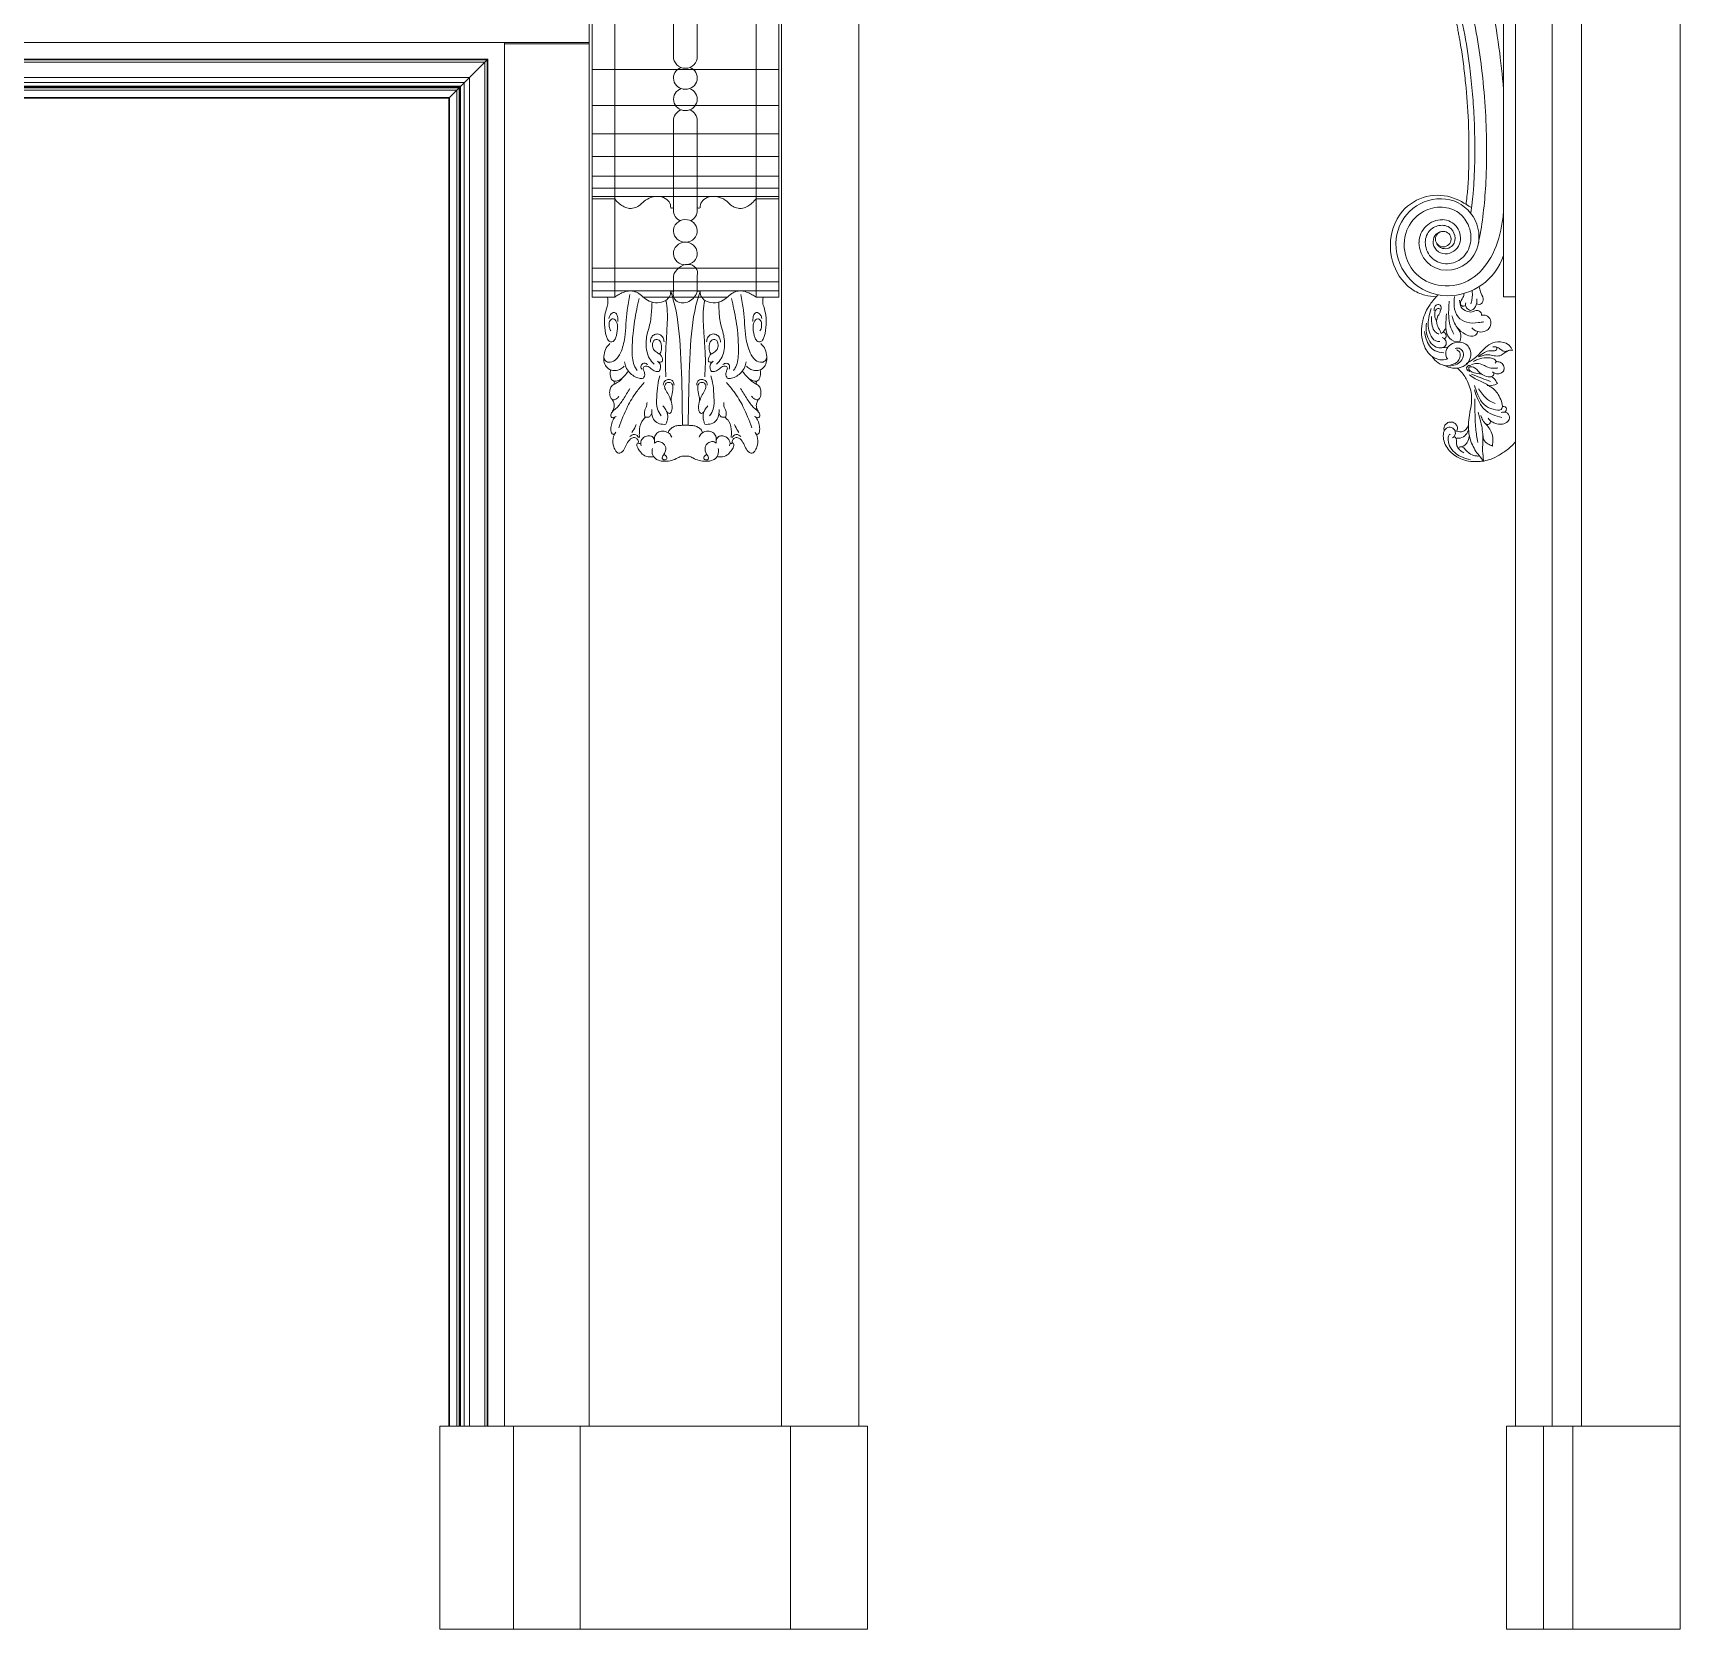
# Model space of a CAD drawing. Header units: millimetres. Extents: x -942 to 1387, y 0 to 1964.
# Drawn here: x 267 to 1387, y 0 to 1086 of the extents above; entities that cross this region are included whole.
import ezdxf

# ---------------------------------------------------------------- set-up
doc = ezdxf.new("R2010")
doc.units = ezdxf.units.MM
doc.layers.add('ceco.net 174', color=7, linetype='Continuous')

msp = doc.modelspace()

# ---------------------------------------------------------------- linework, layer by layer
at = {"layer": 'ceco.net 174', "lineweight": 5}
for p, q in [((1387.2, 0), (1387.2, 1500.5)), ((645, 1355.5), (645, 138)), ((647, 1354.7), (647, 906.5)), ((662.4, 1354.7), (662.4, 906.5)), ((758.6, 1354.7), (758.6, 906.5)), ((774, 1354.7), (774, 906.5)), ((776, 1355.5), (776, 138)), ((1267.2, 1346.9), (1267.2, 906.6)), ((1275.2, 138), (1275.2, 1355.5)), ((1275.2, 807.9), (1275.2, 1354.7)), ((828.5, 1139.8), (828.5, 138)), ((1300.2, 138), (1300.2, 1139.8)), ((1320.2, 138), (1320.2, 1139.8)), ((702.4, 1070.2), (702.4, 1129.5)), ((718.5, 1070.2), (718.6, 1129.5)), ((0, 1079.8), (587.5, 1079.8)), ((587.5, 138), (587.5, 1079.8)), ((587.5, 1079.8), (645, 1079.8)), ((587.5, 1078.8), (645, 1078.8)), ((576.1, 1068.4), (0, 1068.4)), ((576.1, 1067.9), (0, 1067.9)), ((574.1, 1066.4), (0, 1066.4)), ((549.5, 1041.8), (576.1, 1068.4)), ((574.1, 1066.4), (574.1, 138)), ((575.6, 1068.4), (575.6, 138)), ((576.1, 1068.4), (576.1, 138)), ((563.6, 1055.9), (0, 1055.9)), ((563.6, 1055.9), (563.6, 138)), ((647, 1061.4), (774, 1061.4)), ((560.1, 1052.4), (0, 1052.4)), ((557.6, 1049.9), (0, 1049.9)), ((557.1, 1049.4), (0, 1049.4)), ((556.6, 1048.9), (0, 1048.9)), ((555.1, 1047.4), (0, 1047.4)), ((0, 1042.3), (550, 1042.3)), ((550, 138), (550, 1042.3)), ((555.1, 1047.4), (555.1, 138)), ((556.6, 1048.9), (556.6, 138)), ((557.1, 1049.4), (557.1, 138)), ((557.6, 1049.9), (557.6, 138)), ((560.1, 1052.4), (560.1, 138)), ((0, 1041.8), (549.5, 1041.8)), ((549.5, 138), (549.5, 1041.8)), ((647, 1036.9), (774, 1036.9)), ((702.4, 965), (702.4, 1026.9)), ((718.5, 965), (718.5, 1026.9)), ((647, 1017.6), (774, 1017.6)), ((647, 1002.2), (774, 1002.2)), ((647, 988.7), (774, 988.7)), ((647, 980.6), (774, 980.6)), ((647, 974.9), (774, 974.9)), ((662.4, 973.3), (647, 973.3)), ((758.6, 973.3), (774, 973.3)), ((647, 926.1), (774, 926.1)), ((702.4, 910.3), (702.4, 920.6)), ((718.5, 910.3), (718.5, 920.6)), ((647, 916.9), (774, 916.9)), ((647, 910.7), (774, 910.7)), ((662.4, 906.5), (647, 906.5)), ((647, 906.5), (662.4, 906.5)), ((681.7, 906.5), (739.3, 906.5)), ((758.6, 906.5), (774, 906.5)), ((758.6, 906.5), (774, 906.5)), ((1275.2, 906.6), (1267.2, 906.6)), ((543.5, 138), (834.5, 138)), ((543.5, 138), (543.5, 0)), ((593.5, 138), (593.5, 0)), ((639, 138), (639, 0)), ((645, 138), (788.5, 138)), ((782, 138), (782, 0)), ((834.5, 138), (834.5, 0)), ((1269.2, 138), (1269.2, 0)), ((1269.2, 138), (1387.2, 138)), ((1294.2, 138), (1294.2, 0)), ((1314.2, 138), (1314.2, 0)), ((543.5, 0), (834.5, 0)), ((1269.2, 0), (1387.2, 0))]:
    msp.add_line(p, q, dxfattribs=at)
msp.add_circle((1226.1, 945.9), 5.29, dxfattribs=at)
for centre, radius, start, end in [((701.2, 968.8), 1.74, 244.8976, 313.5835), ((719.7, 968.8), 1.74, 226.4165, 295.1024), ((1224.5, 942.8), 30.6, 89.3107, 179.3107), ((1224.5, 947.5), 25.9, 348.0008, 89.3107), ((1225.3, 943.5), 15.6, 89.3107, 179.3107), ((1225.3, 946.7), 12.5, 340.8757, 89.3107), ((1229.2, 942.7), 35.3, 179.3107, 269.3107), ((1228.4, 943.5), 18.8, 179.3107, 269.3107), ((1226.1, 944.3), 6.86, 89.3107, 179.3107), ((1227.6, 944.3), 8.43, 179.3107, 269.3107), ((1227.6, 945.9), 10, 269.3107, 340.8757), ((1228.4, 946.6), 21.9, 269.3107, 348.0008), ((1229.2, 947.4), 40, 269.3107, 341.5721), ((701.4, 907.2), 3.28, 72.706, 106.9317), ((719.5, 907.2), 3.28, 73.0683, 107.294)]:
    msp.add_arc(centre, radius, start, end, dxfattribs=at)
at = {"layer": 'ceco.net 174', "lineweight": 5, "extrusion": (0, 0, -1)}
for centre, start_param, end_param in [((710.5, 1069.9), 4.675837, 6.283185), ((710.5, 1055.6), 4.675837, 7.427254), ((710.5, 1041.1), 4.675837, 7.469104), ((710.5, 1026.6), -0.073356, 1.191924)]:
    msp.add_ellipse(centre, major_axis=(-8.07, 0.31), ratio=0.954768, start_param=start_param, end_param=end_param, dxfattribs=at)
at = {"layer": 'ceco.net 174', "lineweight": 5}
for centre, major_axis, ratio, start_param, end_param in [((710.5, 1069.9), (8.07, 0.31), 0.954768, 4.675837, 6.283185), ((710.5, 1055.6), (8.07, 0.31), 0.954768, 4.675837, 7.427254), ((710.5, 1041.1), (8.07, 0.31), 0.954768, 4.675837, 7.469104), ((710.5, 1026.6), (8.07, 0.31), 0.954768, -0.073356, 1.191924), ((710.5, 965.3), (8.07, 0.31), 0.954768, 3.068655, 4.20805), ((710.5, 965.3), (8.07, 0.31), 0.954768, -1.139562, -0.000182), ((710.5, 920.9), (7.07, 5.46), 0.791424, -0.773372, 2.36822), ((710.5, 910.3), (7.07, 5.46), 0.791424, 2.36822, 5.509813)]:
    msp.add_ellipse(centre, major_axis=major_axis, ratio=ratio, start_param=start_param, end_param=end_param, dxfattribs=at)
for centre in [(710.5, 951.5), (710.5, 936.2)]:
    msp.add_ellipse(centre, major_axis=(8.07, 0.31), ratio=0.954768, dxfattribs=at)
for points, knots in [([(1194.3, 1354.7), (1191.8, 1353.8), (1189.4, 1352.7), (1184.8, 1350.3), (1182.7, 1349), (1178.7, 1346.2), (1176.7, 1344.7), (1171.5, 1339.9), (1168.5, 1336.4), (1164.2, 1330.1), (1162.7, 1327.6), (1160.2, 1322.4), (1159.1, 1319.7), (1156.5, 1311.7), (1155.4, 1306.2), (1154.8, 1297.6), (1154.7, 1294.5), (1155, 1288.3), (1155.3, 1285.2), (1156.7, 1276.5), (1158.2, 1270.9), (1161.1, 1262.2), (1162.4, 1259), (1165.1, 1252.7), (1166.6, 1249.6), (1171.2, 1240.4), (1174.5, 1234.5), (1179.7, 1225.6), (1181.5, 1222.6), (1185, 1216.5), (1186.8, 1213.5), (1190.3, 1207.4), (1192, 1204.4), (1197.1, 1195.2), (1200.4, 1189), (1206.5, 1177), (1209.4, 1171.1), (1214.7, 1159.3), (1217.3, 1153.3), (1222, 1141.1), (1224.1, 1135), (1226.8, 1126.8), (1227.4, 1124.7), (1228.4, 1121.3), (1228.8, 1120), (1229.5, 1117.5), (1229.9, 1116.4), (1230.4, 1114.4), (1230.7, 1113.5), (1231.1, 1111.7), (1231.4, 1110.7), (1232.1, 1107.9), (1232.5, 1105.9), (1233.6, 1101.1), (1234.1, 1098.2), (1235, 1093.6), (1235.4, 1091.8), (1235.9, 1089.3), (1236, 1088.6), (1236.2, 1087.3), (1236.3, 1086.8), (1236.5, 1085.7), (1236.6, 1085.2), (1236.9, 1083.6), (1237.1, 1082.5), (1237.7, 1079.3), (1238.1, 1077.1), (1239.1, 1070.7), (1239.7, 1066.3), (1240.7, 1057.7), (1241.2, 1053.3), (1242.5, 1040.3), (1243, 1031.6), (1243.5, 1017.8), (1243.6, 1012.7), (1243.6, 1003.8), (1243.6, 1000), (1243.5, 995.1), (1243.4, 994.1), (1243.4, 992.1), (1243.3, 991.1), (1243.3, 989.5), (1243.3, 988.9), (1243.2, 987.6), (1243.2, 987), (1243.1, 985), (1243, 983.6), (1242.7, 979.4), (1242.4, 976.2), (1241.8, 971.2), (1241.7, 970.4), (1241.6, 969.7)], [24.098937, 24.098937, 24.098937, 24.098937, 31.807967, 31.807967, 38.870003, 38.870003, 45.932039, 45.932039, 59.222411, 59.222411, 67.585732, 67.585732, 75.949054, 75.949054, 91.909866, 91.909866, 100.908205, 100.908205, 109.906543, 109.906543, 126.716494, 126.716494, 136.848675, 136.848675, 146.980856, 146.980856, 167.245219, 167.245219, 177.773123, 177.773123, 188.301027, 188.301027, 198.828931, 198.828931, 219.884739, 219.884739, 239.4909, 239.4909, 259.097062, 259.097062, 278.703224, 278.703224, 285.14926, 285.14926, 289.365476, 289.365476, 292.888024, 292.888024, 295.695359, 295.695359, 298.502693, 298.502693, 304.117363, 304.117363, 311.889303, 311.889303, 317.011109, 317.011109, 319.119442, 319.119442, 320.7626, 320.7626, 322.405757, 322.405757, 325.692071, 325.692071, 332.2647, 332.2647, 345.409958, 345.409958, 358.555216, 358.555216, 384.845732, 384.845732, 400.084449, 400.084449, 411.622273, 411.622273, 414.806803, 414.806803, 417.688702, 417.688702, 419.587834, 419.587834, 421.486966, 421.486966, 425.28523, 425.28523, 431.313675, 431.313675, 432.279187, 432.279187, 432.279187, 432.279187]), ([(1218.8, 1354.7), (1218.2, 1354.7), (1217.6, 1354.7), (1215.7, 1354.7), (1214.4, 1354.6), (1212, 1354.5), (1210.9, 1354.4), (1208.6, 1354.2), (1207.4, 1354), (1204, 1353.4), (1201.7, 1352.9), (1195, 1351), (1190.7, 1349.1), (1183.7, 1345), (1180.9, 1343), (1175.7, 1338.5), (1173.3, 1335.9), (1169.5, 1331.1), (1168, 1328.8), (1162.8, 1319.7), (1160.4, 1312.1), (1158.9, 1301), (1158.7, 1297.6), (1158.8, 1290.7), (1159, 1287.3), (1160.2, 1279.3), (1161.3, 1274.7), (1163.6, 1267), (1164.8, 1263.8), (1169.2, 1252.7), (1173.1, 1245.2), (1179.2, 1234.3), (1181.2, 1230.9), (1184.8, 1224.8), (1186.4, 1222), (1189.6, 1216.5), (1191.2, 1213.7), (1196, 1205.3), (1199.1, 1199.7), (1206.2, 1186.5), (1210.1, 1178.7), (1216.5, 1165.1), (1219, 1159.3), (1223.8, 1147.5), (1226, 1141.5), (1230.3, 1128.8), (1232.4, 1122.2), (1236.5, 1107.1), (1238.5, 1096.6), (1241.7, 1079.6), (1243.1, 1071.1), (1244.9, 1056.6), (1245.5, 1050.6), (1246.5, 1038.7), (1246.9, 1032.7), (1247.4, 1021.7), (1247.5, 1016.7), (1247.6, 1008), (1247.6, 1004.1), (1247.5, 996.5), (1247.3, 992.8), (1247, 983.7), (1246.8, 978.5), (1244.8, 963.7)], [0, 0, 0, 0, 1.894215, 1.894215, 5.682646, 5.682646, 9.263599, 9.263599, 12.844553, 12.844553, 20.006459, 20.006459, 34.330272, 34.330272, 44.931978, 44.931978, 55.533683, 55.533683, 63.997239, 63.997239, 87.768262, 87.768262, 98.269998, 98.269998, 108.771735, 108.771735, 122.992612, 122.992612, 133.280917, 133.280917, 159.10121, 159.10121, 170.84601, 170.84601, 180.430541, 180.430541, 190.015071, 190.015071, 209.184132, 209.184132, 235.058114, 235.058114, 254.045091, 254.045091, 273.032068, 273.032068, 293.83513, 293.83513, 319.607204, 319.607204, 345.379278, 345.379278, 363.261342, 363.261342, 381.143407, 381.143407, 396.027666, 396.027666, 407.37888, 407.37888, 418.730094, 418.730094, 434.400449, 434.400449, 434.400449, 434.400449]), ([(1222.5, 1332.8), (1221.4, 1333), (1216.3, 1333.5), (1204.6, 1332), (1187.5, 1323.2), (1178.6, 1301), (1182.2, 1275.3), (1194.2, 1250.8), (1209.5, 1225.6), (1224.4, 1198.7), (1239, 1168.5), (1250.5, 1138), (1259.2, 1106.8), (1264.2, 1077.4), (1266.3, 1057.3), (1267.2, 1047.7)], [0, 0, 0, 0, 3.096902, 15.334649, 34.988076, 57.627594, 81.843606, 111.035255, 138.800262, 170.33547, 203.258293, 239.332035, 268.178626, 300.036704, 328.803843, 328.803843, 328.803843, 328.803843]), ([(1267.2, 965.4), (1266.9, 961.8), (1265.6, 950.8), (1260.1, 933.7), (1246.2, 916.7), (1225.9, 912.2), (1208.8, 919.1), (1198.9, 933.8), (1199, 951.6), (1209.8, 964.7), (1223.3, 968.8), (1235.5, 966), (1243.5, 957), (1246.3, 945), (1241.1, 933.4), (1230.5, 927.9), (1218.9, 930.7), (1212.9, 940.5), (1214.6, 950.7), (1222, 955.9), (1230.4, 955.2), (1234.8, 948.6), (1233.7, 941.9), (1229, 939.1), (1225.1, 939.5), (1222.8, 941.1), (1222.1, 942.3), (1221.8, 942.8)], [17.409382, 17.409382, 17.409382, 17.409382, 28.214094, 50.65156, 70.390566, 91.226028, 108.267103, 122.66639, 141.831313, 157.249614, 170.427635, 182.354559, 192.41682, 205.177905, 217.176948, 227.638769, 238.513622, 249.555983, 258.851991, 266.583527, 274.767739, 281.271168, 288.021461, 292.40209, 296.476297, 298.919357, 300.632364, 300.632364, 300.632364, 300.632364]), ([(1275.2, 808), (1274.2, 806.7), (1271.4, 803.6), (1265.9, 800), (1260.4, 796.7), (1256.2, 795.4), (1254.1, 795), (1253.6, 794.9)], [23.264804, 23.264804, 23.264804, 23.264804, 28.080066, 35.913051, 42.624212, 47.404575, 48.96233, 48.96233, 48.96233, 48.96233])]:
    msp.add_open_spline(points, degree=3, knots=knots, dxfattribs=at)
for points in [[(1250, 942.9), (1250.8, 947), (1255.1, 985), (1255.6, 1010.4), (1254.6, 1036), (1252.2, 1062.2), (1248.6, 1086.3), (1243.4, 1111.7), (1236.7, 1134.9), (1229.1, 1155.6), (1219, 1178.4), (1208.4, 1199.3), (1195.1, 1223), (1187.9, 1235), (1180.5, 1248.4), (1175, 1259.7), (1171.8, 1268.1), (1166.9, 1289.4), (1167.1, 1301.9), (1170.1, 1315.1), (1176.3, 1326.9), (1184, 1335.1), (1193.6, 1341.5), (1205.5, 1345.7), (1219.5, 1346.9), (1235.5, 1343), (1248.6, 1333), (1256.6, 1320.1), (1259, 1302.9), (1252.6, 1286.2), (1238.9, 1274.3), (1216, 1271.6), (1200.5, 1282), (1193.7, 1298.9), (1197.5, 1314.1), (1211.6, 1324.8), (1228, 1323.9), (1238.2, 1313.4), (1238.6, 1297.6), (1225.9, 1288.4), (1213.5, 1292.5), (1210.2, 1303), (1215.5, 1310.4), (1223.8, 1310.8), (1228.5, 1304.3), (1227.7, 1299.6), (1225.9, 1297.3), (1222.7, 1295.9), (1221.1, 1295.8)], [(662.4, 973.3), (665, 970.5), (668.1, 968.3), (671.5, 967), (675.6, 967.1), (678.8, 968.5), (682.4, 971.7), (687.1, 974.3), (693.1, 974.9), (697.8, 972.9), (700.3, 969.3), (700.5, 967.2)], [(758.6, 973.3), (755.9, 970.5), (752.9, 968.3), (749.5, 967), (745.3, 967.1), (742.2, 968.5), (738.6, 971.7), (733.8, 974.3), (727.9, 974.9), (723.1, 972.9), (720.7, 969.3), (720.5, 967.2)], [(1245.3, 967.4), (1231.2, 974.5), (1212.5, 974.2), (1196.8, 963), (1190.9, 933.7), (1201.6, 914.4), (1210.2, 908.9), (1213.6, 907.8), (1221.3, 906.7)], [(672.7, 908.2), (670.9, 897.5), (669.2, 878.9), (666.4, 868.6), (662.7, 863.6), (658.2, 862.1), (655.9, 863.4), (655.4, 868.6), (657.3, 872.8), (659.1, 874.8)], [(662.4, 906.5), (665, 908.1), (668.1, 909.6), (671.5, 910.6), (675.6, 910.4), (678.8, 909), (682.4, 905.9), (687.2, 903.2), (693.1, 902.7), (697.8, 904.7), (700.3, 908.3), (700.5, 910.3)], [(708.5, 819.4), (708.3, 836.2), (706.9, 873.5), (702.3, 904.6), (700.5, 910.3)], [(712.4, 819.4), (712.7, 836.2), (714, 873.5), (718.7, 904.6), (720.5, 910.3)], [(758.6, 906.5), (755.9, 908.1), (752.9, 909.6), (749.5, 910.6), (745.3, 910.4), (742.2, 909), (738.5, 905.9), (733.8, 903.2), (727.9, 902.7), (723.1, 904.7), (720.7, 908.3), (720.5, 910.3)], [(748.2, 908.2), (750, 897.5), (751.7, 878.9), (754.6, 868.6), (758.2, 863.6), (762.7, 862.1), (765, 863.4), (765.5, 868.6), (763.6, 872.8), (761.8, 874.8)], [(1222.5, 908), (1217.1, 901.4), (1212.1, 890.3), (1212.4, 875.4), (1217.7, 866.7), (1227.6, 864), (1229.3, 864.6)], [(1240.4, 908.8), (1239.5, 906.3), (1237.9, 901.8), (1239.1, 900.4), (1240.9, 900.5), (1241.3, 900.7)], [(1244.9, 901.8), (1245.6, 904.8), (1245.9, 908.7), (1245.7, 910.7)], [(1250.6, 913.5), (1251.4, 910.1), (1253.2, 905.3), (1252.1, 902), (1248.9, 901.8), (1248.7, 901.9)], [(657.4, 906.5), (657.8, 903.9), (657.2, 900), (655.7, 893.9), (655.5, 887.7), (656.8, 879.7), (658, 877.2), (659.6, 876), (661.3, 876.3), (663, 878.6), (664.3, 885.2), (663.7, 889.5), (661.3, 891.7), (659.4, 890.6), (658.6, 887.4), (659.4, 884.1), (659.7, 883.5)], [(679, 905.5), (677.4, 898.3), (674.9, 881.8), (674.3, 869.1), (676.2, 858.9), (677.7, 856.5)], [(687.8, 903), (687.5, 897.4), (686.2, 887.5), (684.6, 881.5), (683.9, 872.1), (687.5, 862.7), (689.2, 860.9)], [(697.3, 904.3), (698.2, 896.5), (698, 885.3), (697.4, 874.8), (696.9, 861.2), (697.2, 852.2)], [(723.7, 904.3), (722.7, 896.5), (722.9, 885.3), (723.6, 874.8), (724.1, 861.2), (723.7, 852.2)], [(733.2, 903), (733.4, 897.4), (734.7, 887.5), (736.3, 881.5), (737.1, 872.1), (733.5, 862.7), (731.7, 860.9)], [(741.9, 905.5), (743.5, 898.3), (746.1, 881.8), (746.6, 869.1), (744.8, 858.9), (743.3, 856.5)], [(763.6, 906.5), (763.1, 903.9), (763.8, 900), (765.2, 893.9), (765.4, 887.7), (764.2, 879.7), (763, 877.2), (761.3, 876), (759.7, 876.3), (758, 878.6), (756.6, 885.2), (757.3, 889.5), (759.7, 891.7), (761.6, 890.6), (762.4, 887.4), (761.6, 884.1), (761.2, 883.5)], [(1223.8, 876.2), (1221, 876.7), (1217.2, 881.2), (1216.3, 892.4), (1217.9, 898.6)], [(1224.7, 898.1), (1224.5, 900.4), (1223.5, 901.3), (1221.3, 900.9), (1220.2, 899.3), (1219.9, 897.2)], [(1224.6, 881.8), (1224, 883.4), (1222, 887.4), (1222.1, 892.8), (1223, 894.5), (1223.9, 896.3), (1223.8, 898.5), (1222.4, 898.7), (1220.3, 895), (1221, 891.2), (1221.6, 890)], [(1233.4, 881.3), (1230.8, 887), (1229.8, 893.8), (1230.1, 903.8)], [(1233.8, 906.8), (1233.5, 900.1), (1236.2, 893), (1242.2, 889.3), (1250.1, 889.1), (1253.6, 889.6)], [(1252.1, 893.9), (1251.9, 895.7), (1249.6, 897.3), (1245.7, 896.4), (1242, 896.9), (1238.3, 899.7), (1237.2, 904.3)], [(1248.9, 905.2), (1249, 903.1), (1248.3, 900.6), (1246.8, 898.4), (1244.8, 897.4), (1242, 899.2), (1241.3, 901.4), (1241.4, 902.5)], [(658.4, 892), (658.8, 893.3), (660, 895.1), (661.3, 895.9), (663.1, 895.5), (664.3, 893.2), (664.6, 889.9)], [(762.5, 892), (762.2, 893.3), (761, 895.1), (759.6, 895.9), (757.9, 895.5), (756.7, 893.2), (756.3, 889.9)], [(1229.3, 872.4), (1221.3, 872.4), (1214.7, 881.9), (1214.7, 888.8)], [(1223.2, 881.3), (1220.6, 882.9), (1218.6, 886.8), (1218.2, 893.2)], [(1227.8, 885.5), (1227, 883.9), (1226.1, 882.7), (1224.6, 881.8)], [(1237.3, 876), (1235, 876), (1229.3, 880), (1227.8, 887.6), (1228.4, 895)], [(1249.4, 883), (1249.2, 882), (1246.3, 879.9), (1241.1, 881.2), (1235.7, 885.6), (1233.3, 889.9), (1232, 893.8)], [(1235.6, 885.6), (1237.4, 883), (1238.1, 880), (1237.3, 876)], [(1252.4, 894.1), (1255.2, 893.9), (1258.2, 891), (1257.7, 885.9), (1255.1, 883.5), (1250.5, 882.8), (1247.4, 884), (1245.5, 885.5)], [(696.1, 876), (695.3, 878.7), (692.9, 881.1), (690.2, 881.2), (688, 879.8), (686.8, 877.4), (686.7, 875.7)], [(693, 867.7), (693.4, 868.3), (694.3, 871.6), (692.6, 877.1), (689.8, 877.4), (688.1, 873.9), (688.9, 870.9), (691.2, 868.7), (693.6, 867.1), (694.6, 865.4), (694.9, 863.6), (694.8, 862.6)], [(724.9, 876), (725.6, 878.7), (728.1, 881.1), (730.7, 881.2), (733, 879.8), (734.2, 877.4), (734.3, 875.7)], [(728, 867.7), (727.5, 868.3), (726.6, 871.6), (728.4, 877.1), (731.1, 877.4), (732.8, 873.9), (732.1, 870.9), (729.8, 868.7), (727.4, 867.1), (726.4, 865.4), (726.1, 863.6), (726.2, 862.6)], [(1226.4, 868.6), (1220.6, 869.9), (1214.4, 878.1), (1213.4, 883)], [(1225.4, 879), (1226.9, 878), (1227.9, 876.6), (1228, 874.2), (1227.1, 872.8), (1225.6, 872.1), (1223.5, 872)], [(1226.2, 882.7), (1227.3, 881.9), (1228, 880.7), (1227.5, 878.5), (1226.8, 878.1)], [(1228.8, 864.6), (1228.1, 866.1), (1228.1, 870.2), (1231.2, 874.1), (1236.7, 875.9), (1243.6, 872.2), (1243, 862), (1232.4, 858.2), (1226.6, 859.9)], [(1241.6, 861.3), (1243.7, 862.4), (1250.3, 867.5), (1255.9, 873), (1261.4, 875.8), (1268.8, 875), (1272.4, 871.9), (1273.2, 870.2)], [(655.1, 866.4), (655, 863.9), (656.1, 860), (658.9, 857.3), (661.8, 856.5), (665.3, 856.9), (667.9, 858.5), (668.8, 859.5)], [(691.6, 862.9), (692.4, 862), (693.3, 860.8), (693.6, 858.4), (692.7, 855.9)], [(729.3, 862.9), (728.5, 862), (727.6, 860.8), (727.3, 858.4), (728.2, 855.9)], [(765.9, 866.4), (765.9, 863.9), (764.8, 860), (762.1, 857.3), (759.2, 856.5), (755.7, 856.9), (753, 858.5), (752.1, 859.5)], [(1234.3, 871.5), (1235.4, 871.8), (1238.3, 870.8), (1239.8, 867.9), (1238.8, 863.8), (1235.5, 860.9), (1231.2, 859.7), (1225.5, 860.3), (1220.3, 863.6), (1218.6, 866)], [(1231.3, 860.3), (1235.1, 861.9), (1237.2, 864.6), (1237.5, 868), (1236.3, 870), (1235.2, 870.6)], [(1246.7, 862.6), (1249.5, 864), (1255.5, 865.2), (1258.9, 864.9), (1260.7, 864.2), (1261.8, 863.2), (1261.8, 861.9), (1261.5, 861.4)], [(1262.2, 872.5), (1262.5, 872.1), (1262.3, 870.6), (1261, 870), (1259.2, 870), (1255, 869.2), (1253.5, 868.4), (1251.4, 867), (1250, 865.9)], [(1270.5, 870.1), (1268.1, 868.7), (1265.6, 866.9), (1261.7, 866.4), (1257.7, 867.1), (1253.9, 866.9), (1251.1, 866.1)], [(1273.2, 870.2), (1271.1, 870.3), (1268.9, 869.6), (1266.4, 870), (1264.4, 871.5), (1261.8, 872.6), (1259.9, 872.6)], [(659.6, 856.9), (659.4, 855.4), (659.5, 852.8), (660.1, 850.9), (661.1, 849.7), (662.5, 849.2), (664.2, 849.5), (665.8, 850.1), (668.4, 852.2), (671, 855.2), (671.6, 856.1)], [(669.1, 862.4), (670.1, 858.9), (672.4, 855.2), (675.5, 852.7), (679.1, 851.2), (681.9, 851.2)], [(684.9, 860.5), (683.8, 861.2), (682.3, 861.4), (680.9, 860.7), (680.3, 858.8), (680.8, 857.5)], [(681.9, 851.2), (682.6, 852.6), (682.8, 854.7), (682.1, 856.8), (681.8, 858), (682.3, 858.9), (683.3, 859.4), (685.1, 859.2), (687.9, 857.1), (690.6, 855.8), (692.7, 855.9)], [(694, 825.7), (691.5, 830.3), (691, 838.3), (691.7, 846.4), (693.1, 852.9)], [(692.2, 862.4), (693.1, 862.2), (694.1, 862.3), (694.8, 862.6)], [(728.7, 862.4), (727.9, 862.2), (726.9, 862.3), (726.2, 862.6)], [(727, 825.7), (729.5, 830.3), (729.9, 838.3), (729.3, 846.4), (727.9, 852.9)], [(739, 851.2), (738.3, 852.6), (738.1, 854.7), (738.8, 856.8), (739.1, 858), (738.7, 858.9), (737.7, 859.4), (735.8, 859.2), (733, 857.1), (730.4, 855.8), (728.2, 855.9)], [(736, 860.5), (737.2, 861.2), (738.6, 861.4), (740.1, 860.7), (740.6, 858.8), (740.2, 857.5)], [(751.9, 862.4), (750.9, 858.9), (748.5, 855.2), (745.4, 852.7), (741.8, 851.2), (739, 851.2)], [(761.4, 856.9), (761.6, 855.4), (761.4, 852.8), (760.8, 850.9), (759.9, 849.7), (758.4, 849.2), (756.7, 849.5), (755.2, 850.1), (752.5, 852.2), (750, 855.2), (749.3, 856.1)], [(1235.7, 858.1), (1238.9, 854.9), (1243.1, 848), (1245.4, 837.5), (1243.7, 824.6), (1243.9, 811.8), (1247.7, 802.5), (1253.6, 794.9)], [(1244.8, 859.6), (1243.3, 859.8), (1242.3, 859.1), (1242.1, 857.5), (1243.1, 856.3), (1244.2, 855.8)], [(1260.6, 854.9), (1260.3, 853.3), (1257.8, 852.1), (1253.4, 853.3), (1251.9, 854.2), (1247.9, 858), (1245, 859), (1243.6, 858.6), (1243.6, 857.3), (1244.4, 856.2), (1247.2, 854.9), (1251.9, 854.2)], [(1244, 853.5), (1247.8, 850.9), (1252.8, 848.6), (1259.4, 844.6), (1264.7, 838), (1265.5, 830), (1260.1, 830.1), (1253.9, 833.3), (1249.6, 840), (1247.4, 846.2)], [(1245.3, 860.7), (1248.9, 861.3), (1253.4, 860.2), (1256.5, 858.7), (1260.8, 858), (1263.3, 858.3)], [(1258.2, 849.1), (1252.3, 851.2), (1245.3, 854)], [(1258.9, 852.3), (1260.7, 851), (1262.9, 847.6)], [(1262, 862.6), (1263.2, 862.5), (1266.2, 861.2), (1267.5, 858.4), (1266.9, 855.9), (1264.7, 854.5), (1261.6, 854.5), (1259.7, 855.5)], [(667.6, 851.3), (664.9, 848.8), (662, 847.1), (659.8, 845.1), (659, 842.4), (659.4, 838.9), (660.5, 837), (662.6, 836.7), (663.9, 837.4), (665.3, 839.1)], [(672.8, 844.3), (668.3, 837.1), (663.8, 831.2), (661.1, 828.8), (659.8, 826.3), (660, 824.9), (661, 824.4), (663.4, 825.2)], [(661.7, 849.4), (662, 848.9), (662.2, 848.1), (662, 847.3), (661.7, 846.9)], [(682.5, 848.3), (677.2, 841.9), (671.2, 832), (665.3, 817.6)], [(695.5, 846.5), (695.8, 848.3), (697.5, 850), (699.8, 850.3), (701.5, 849.6), (702.6, 847.7), (702.8, 846.5)], [(699.8, 827.2), (700.3, 827.6), (701.5, 830.7), (700.6, 836.2), (699, 839.9), (696.9, 843.6), (696.5, 846.4), (697.5, 847.8), (699.4, 848.4), (701.4, 847.4), (702, 844.7), (701.2, 839.5), (700.8, 836.2), (700.9, 835.3)], [(725.4, 846.5), (725.1, 848.3), (723.5, 850), (721.1, 850.3), (719.4, 849.6), (718.4, 847.7), (718.2, 846.5)], [(721.2, 827.2), (720.6, 827.6), (719.5, 830.7), (720.4, 836.2), (722, 839.9), (724, 843.6), (724.4, 846.4), (723.5, 847.8), (721.5, 848.4), (719.6, 847.4), (719, 844.7), (719.7, 839.5), (720.2, 836.2), (720.1, 835.3)], [(738.4, 848.3), (743.7, 841.9), (749.7, 832), (755.7, 817.6)], [(748.1, 844.3), (752.6, 837.1), (757.1, 831.2), (759.8, 828.8), (761.2, 826.3), (760.9, 824.9), (759.9, 824.4), (757.6, 825.2)], [(753.4, 851.3), (756.1, 848.8), (759, 847.1), (761.2, 845.1), (761.9, 842.4), (761.6, 838.9), (760.5, 837), (758.3, 836.7), (757.1, 837.4), (755.6, 839.1)], [(759.2, 849.4), (758.9, 848.9), (758.7, 848.1), (758.9, 847.3), (759.3, 846.9)], [(1266, 824.6), (1259.5, 826.6), (1253.8, 830.4), (1249.6, 836.9), (1247.3, 843.3)], [(1261.4, 834.1), (1257.6, 835.8), (1252.9, 840.3), (1250, 844.1)], [(1262.9, 847.6), (1259.2, 846.2), (1257.1, 846.1), (1255.9, 846.4)], [(660.6, 836.9), (661.4, 835.6), (662.1, 833.3), (661.9, 830.9), (660.6, 828.2)], [(684.4, 834.8), (683.9, 831.5), (683, 829.7), (682.6, 827.4), (683, 824.8)], [(687.6, 830), (688.3, 824.2), (691, 821.1), (694.9, 819.9), (697.2, 819.9)], [(697.2, 819.9), (698, 822), (698.5, 825.4), (697.2, 829.7), (695.2, 832.4)], [(699.8, 827.2), (699, 827.5), (698.1, 828.2), (697.5, 829.2)], [(721.2, 827.2), (721.9, 827.5), (722.8, 828.2), (723.5, 829.2)], [(723.8, 819.9), (723, 822), (722.5, 825.4), (723.7, 829.7), (725.8, 832.4)], [(733.4, 830), (732.6, 824.2), (730, 821.1), (726.1, 819.9), (723.8, 819.9)], [(736.6, 834.8), (737, 831.5), (737.9, 829.7), (738.3, 827.4), (737.9, 824.8)], [(760.3, 836.9), (759.5, 835.6), (758.8, 833.3), (759, 830.9), (760.3, 828.2)], [(1249.6, 807.6), (1248.2, 817), (1247.7, 827.9), (1247.6, 837.3)], [(1266.3, 832), (1267.3, 832), (1268.9, 831.2), (1268.8, 829.2), (1267.8, 828.2)], [(662.4, 824.7), (661.1, 822.4), (660, 818.6), (660, 814.8), (660.7, 813.5), (661.6, 813.1), (662.2, 813)], [(674, 814.3), (676.6, 818.6), (677.1, 819.8)], [(683.2, 824.5), (680.9, 821.9), (679.2, 814.7), (679.2, 810.9)], [(683, 824.8), (684.2, 824.7), (685.7, 824.8), (686.4, 825.4), (687.5, 826.9)], [(698.8, 814.2), (699.3, 815.5), (701, 817.3), (703.4, 818.6), (706, 819.1), (709.3, 819.2), (710.5, 819.2)], [(722.2, 814.2), (721.7, 815.5), (720, 817.3), (717.6, 818.6), (714.9, 819.1), (711.6, 819.2), (710.5, 819.2)], [(737.9, 824.8), (736.8, 824.7), (735.3, 824.8), (734.5, 825.4), (733.4, 826.9)], [(737.7, 824.5), (740.1, 821.9), (741.8, 814.7), (741.7, 810.9)], [(746.9, 814.3), (744.4, 818.6), (743.9, 819.8)], [(758.6, 824.7), (759.8, 822.4), (760.9, 818.6), (760.9, 814.8), (760.3, 813.5), (759.4, 813.1), (758.7, 813)], [(1235.3, 815.2), (1235.8, 816.9), (1235, 819.6), (1233.2, 821), (1230.5, 821.4), (1228.2, 820.3), (1227, 818.8), (1226.6, 816.9), (1226.7, 815.3)], [(1243.3, 819.6), (1241.6, 816.5), (1238.6, 814.8), (1234, 815.6)], [(1249.9, 828.1), (1251.7, 821.3), (1253.1, 810.7), (1252.9, 801.8), (1253.6, 794.9)], [(1258, 822.6), (1258.1, 820.9), (1256.7, 819.8), (1255.1, 820.2), (1253, 822.6), (1251.6, 825.9)], [(1254.8, 820.4), (1257.1, 817.5), (1259.1, 813.7), (1259.8, 807.4), (1259.6, 805.1)], [(1265.4, 827.9), (1269, 827.9), (1271.1, 824.8), (1270, 821.9), (1266.3, 820), (1261.3, 820.6), (1258.5, 822.1), (1256.7, 824)], [(663.1, 814.5), (661.7, 811.7), (661.3, 806), (662.4, 803), (663.6, 801.2), (665, 800.2), (666.9, 800.7), (669.4, 803.8), (671.2, 807.4), (674.1, 810.5), (676.5, 810.7), (678.1, 809.4), (678.2, 807.1), (678.1, 807)], [(678.5, 810.9), (677.6, 812.3), (675.9, 813), (674, 812.6), (672.7, 811.5)], [(688.9, 797.9), (686.3, 797.7), (681.9, 799.1), (679.4, 801.8), (677.7, 804.7), (677.4, 805.9), (677.7, 806.8), (678.7, 807), (679.5, 806.8), (680.2, 806.1)], [(680.4, 805.3), (680.1, 807), (680.5, 808.9), (682.8, 811.3), (685.8, 812), (687.9, 811.5), (689, 810.3), (689.5, 807)], [(689.4, 809.1), (689.6, 811.2), (691.1, 813.8), (694.2, 815.2), (698, 814.6), (699.6, 813.6), (701.2, 811.2)], [(689.5, 807), (690.1, 807.6), (691.6, 808.1), (694.5, 807.5), (696.8, 805.1), (696.6, 800.7), (695.2, 798.4), (694.7, 797.1), (695.1, 796.1), (696, 795.6), (697.3, 795.9), (697.9, 796.6), (697.7, 798), (696.7, 798.9), (695.9, 799.5)], [(731.5, 809.1), (731.4, 811.2), (729.8, 813.8), (726.7, 815.2), (722.9, 814.6), (721.4, 813.6), (719.8, 811.2)], [(731.4, 807), (730.8, 807.6), (729.3, 808.1), (726.5, 807.5), (724.2, 805.1), (724.4, 800.7), (725.7, 798.4), (726.3, 797.1), (725.9, 796.1), (724.9, 795.6), (723.6, 795.9), (723, 796.6), (723.3, 798), (724.3, 798.9), (725, 799.5)], [(740.5, 805.3), (740.9, 807), (740.4, 808.9), (738.1, 811.3), (735.2, 812), (733.1, 811.5), (732, 810.3), (731.4, 807)], [(732.1, 797.9), (734.6, 797.7), (739, 799.1), (741.6, 801.8), (743.3, 804.7), (743.5, 805.9), (743.2, 806.8), (742.2, 807), (741.4, 806.8), (740.7, 806.1)], [(757.9, 814.5), (759.3, 811.7), (759.6, 806), (758.5, 803), (757.3, 801.2), (756, 800.2), (754.1, 800.7), (751.5, 803.8), (749.7, 807.4), (746.8, 810.5), (744.4, 810.7), (742.8, 809.4), (742.7, 807.1), (742.8, 807)], [(742.5, 810.9), (743.4, 812.3), (745, 813), (746.9, 812.6), (748.2, 811.5)], [(1232.5, 810.7), (1233.5, 811.5), (1233.9, 815.9), (1230.7, 817.9), (1227.8, 816.9), (1226.2, 813.2), (1228.7, 804), (1235.3, 797.8), (1243.2, 794.9), (1250.3, 794.6), (1253.6, 794.9)], [(1230.8, 813.1), (1230.2, 812.7), (1229.4, 810.5), (1230.4, 805.3), (1233.9, 800.6), (1238.1, 797.9), (1244.7, 795.7)], [(1232.9, 810.9), (1233.7, 811.3), (1234.5, 810.9), (1235.1, 807.1), (1235.7, 804.6), (1237.8, 802), (1240, 800.5)], [(1243.3, 816.1), (1241.5, 812.9), (1237.7, 810.5), (1236.3, 810.4), (1235.1, 810.4)], [(1243.7, 811.6), (1242.4, 807.5), (1240.1, 805.3), (1239, 804.6)], [(1259.6, 805.1), (1256.5, 806.6), (1253.7, 809.4), (1253.2, 812)], [(688.1, 803.4), (687.9, 802.3), (688.9, 797.9), (691.6, 795.6), (696.6, 794.7), (701.2, 795.3), (705.3, 797), (708.1, 798.1), (710.5, 798.2)], [(732.9, 803.4), (733, 802.3), (732.1, 797.9), (729.4, 795.6), (724.4, 794.7), (719.8, 795.3), (715.6, 797), (712.8, 798.1), (710.5, 798.2)], [(1236.5, 803.5), (1237, 804.3), (1239.3, 804.4), (1241.6, 802.1), (1243.8, 800.2), (1247.7, 798.5), (1250.1, 798.3)]]:
    msp.add_spline(points, degree=3, dxfattribs=at)

doc.saveas('drawing.dxf')
